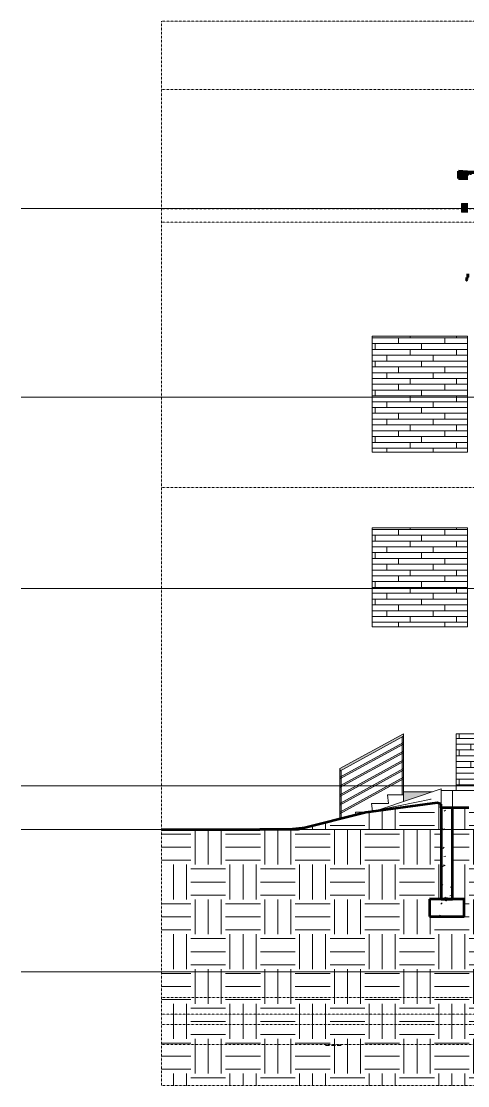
# Model space of a CAD drawing. Header units: inches. Extents: x 1814 to 6957, y -360 to 681.
# Drawn here: x 4578 to 4886, y -207 to 527 of the extents above; entities that cross this region are included whole.
import ezdxf

# ---------------------------------------------------------------- set-up
doc = ezdxf.new("R2010")
doc.units = ezdxf.units.IN
doc.header["$MEASUREMENT"] = 0
doc.linetypes.add('Aligning Line 1_8_', pattern=[0.25, 0.125, -0.125])
doc.linetypes.add('Grid Line 1_2_', pattern=[0.875, 0.5, -0.125, 0.125, -0.125])
for name, color, linetype, lineweight in [('0-7', 50, 'Continuous', 5), ('A-ANNO-SYMB', 150, 'Continuous', 9), ('A-FLOR', 192, 'Continuous', 13), ('A-FLOR-7', 192, 'Continuous', 5), ('A-FLOR-HRAL', 11, 'Continuous', 9), ('A-FLOR-LEVL-1', 51, 'Grid Line 1_2_', 9), ('A-GENM', 5, 'Continuous', 9), ('A-WALL', 113, 'Continuous', 13), ('A-WALL-6', 113, 'Continuous', 50), ('A-WALL-PATT-2', 251, 'Continuous', 9), ('A-WALL-PATT-5', 55, 'Continuous', 9), ('C-TOPO', 7, 'Continuous', 9), ('C-TOPO-1', 90, 'Continuous', 50), ('C-TOPO-2', 250, 'Continuous', 9), ('G-ANNO-SYMB', 111, 'Aligning Line 1_8_', 9), ('G-ANNO-SYMB-1', 191, 'Aligning Line 1_8_', 9), ('G-ANNO-SYMB-2', 147, 'Aligning Line 1_8_', 9), ('S-FNDN-2', 7, 'Continuous', 13), ('S-FNDN-4', 32, 'Continuous', 9), ('S-FNDN-5', 31, 'Continuous', 5), ('S-FNDN-6', 90, 'Continuous', 50), ('S-STRS', 31, 'Continuous', 9), ('S-STRS-1', 251, 'Continuous', 9)]:
    doc.layers.add(name, color=color, linetype=linetype, lineweight=lineweight)
doc.styles.add('Century Gothic', font='ufonts.com_century-gothic.ttf', dxfattribs={"height": 9})
pattern_1 = [(0, (-1688.897, 68.768), (24, 24), [24, -24]), (0, (-1688.897, 77.768), (24, 24), [24, -24]), (0, (-1688.897, 86.768), (24, 24), [24, -24]), (90, (-1685.897, 89.768), (-24, 24), [24, -24]), (90, (-1676.897, 89.768), (-24, 24), [24, -24]), (90, (-1667.897, 89.768), (-24, 24), [24, -24])]
pattern_2 = [(50, (-1688.897, 68.768), (27.5427, -2.40992), [2.88, -31.68]), (355, (-1688.897, 68.768), (-5.32784, 28.88427), [2.304, -25.344]), (100.451, (-1686.6, 68.567), (22.21532, 26.47393), [2.448, -26.924]), (46.184, (-1688.897, 76.448), (40.9819, -6.3564), [4.32, -47.52]), (96.636, (-1685.482, 75.918), (35.89075, 37.4062), [3.671, -40.386]), (351.184, (-1688.897, 76.45), (35.891, 37.4062), [3.456, -38.016]), (21, (-1685.057, 74.528), (22.92104, -15.46073), [2.88, -31.68]), (326, (-1685.057, 74.528), (9.34353, 27.84574), [2.304, -25.344]), (71.451, (-1683.147, 73.24), (32.26477, 12.38442), [2.448, -26.924]), (37.5, (-1688.897, 68.768), (0.466855, 12.782707), [1.267, -23.77, 1.267, -24.461, -25.44]), (37.5, (-1688.897, 68.768), (0.466855, 12.782707), [-50.765, 1.267, -24.173]), (7.5, (-1688.897, 68.768), (10.10159, 15.14509), [1.267, -13.402, 1.267, -23.194, -9.696]), (7.5, (-1688.897, 68.768), (10.10159, 15.14509), [-39.13, 1.267, -8.429]), (327.5, (-1697.46, 68.768), (20.49916, -0.86578), [1.267, -8.333, 1.267, -28.685, -39.744]), (327.5, (-1697.46, 68.768), (20.49916, -0.86578), [-39.552, 1.267, -38.477]), (317.5, (-1701.3, 68.768), (22.39478, 3.84429), [1.267, -11.213, 1.267, -18.624, -28.224]), (317.5, (-1701.3, 68.768), (22.39478, 3.84429), [-32.371, 1.267, -26.957])]
pattern_3 = [(0, (4880.201, 0.8), (0, 4), []), (90, (4880.201, 0.8), (-8, 8), [4, -28]), (90, (4896.201, 4.8), (-8, 8), [4, -28])]
pattern_4 = [(50, (7058.028, 68.768), (27.5427, -2.40992), [2.88, -31.68]), (355, (7058.028, 68.768), (-5.32784, 28.88427), [2.304, -25.344]), (100.451, (7060.324, 68.567), (22.21532, 26.47393), [2.448, -26.924]), (46.184, (7058.028, 76.448), (40.9819, -6.3564), [4.32, -47.52]), (96.636, (7061.443, 75.918), (35.89075, 37.4062), [3.671, -40.386]), (351.184, (7058.03, 76.45), (35.891, 37.4062), [3.456, -38.016]), (21, (7061.868, 74.528), (22.92104, -15.46073), [2.88, -31.68]), (326, (7061.868, 74.528), (9.34353, 27.84574), [2.304, -25.344]), (71.451, (7063.778, 73.24), (32.26477, 12.38442), [2.448, -26.924]), (37.5, (7058.028, 68.768), (0.466855, 12.782707), [1.267, -23.77, 1.267, -24.461, -25.44]), (37.5, (7058.028, 68.768), (0.466855, 12.782707), [-50.765, 1.267, -24.173]), (7.5, (7058.028, 68.768), (10.10159, 15.14509), [1.267, -13.402, 1.267, -23.194, -9.696]), (7.5, (7058.028, 68.768), (10.10159, 15.14509), [-39.13, 1.267, -8.429]), (327.5, (7049.465, 68.768), (20.49916, -0.86578), [1.267, -8.333, 1.267, -28.685, -39.744]), (327.5, (7049.465, 68.768), (20.49916, -0.86578), [-39.552, 1.267, -38.477]), (317.5, (7045.625, 68.768), (22.39478, 3.84429), [1.267, -11.213, 1.267, -18.624, -28.224]), (317.5, (7045.625, 68.768), (22.39478, 3.84429), [-32.371, 1.267, -26.957])]

# ---------------------------------------------------------------- blocks, each defined once
blk = doc.blocks.new('CTR - 2nd Phase_rvt-2-SECTION _ CENTER LOOKING EAST')
at = {"layer": 'A-FLOR-LEVL-1'}
for p, q in [((-4168.71, 398), (-1814.21, 398)), ((-4168.71, 268), (-1814.21, 268)), ((-4168.71, 136), (-1814.21, 136)), ((-4168.71, 0), (-1814.21, 0)), ((-4168.71, -30), (-1814.21, -30)), ((-4168.71, -128), (-1814.21, -128))]:
    blk.add_line(p, q, dxfattribs=at)
at = {"layer": 'G-ANNO-SYMB-1'}
for p, q in [((-1910.94, 526.95), (-4072.05, 526.95)), ((-1910.94, 388.59), (-4072.05, 388.59)), ((-1910.94, -164.42), (-4072.05, -164.42))]:
    blk.add_line(p, q, dxfattribs=at)
blk = doc.blocks.new('CTR  - Topography_rvt-2-SECTION _ CENTER LOOKING EAST')
at = {"layer": 'C-TOPO'}
h = blk.add_hatch(dxfattribs=at)
h.set_pattern_fill('FP_71', color=256, style=0, pattern_type=2)
h.set_pattern_definition(pattern_1)
h.paths.add_polyline_path([(-3983.38, -206.55), (-3879.22, -206.55), (-3879.22, -90), (-3887.22, -90), (-3887.22, -78), (-3879.22, -78), (-3879.22, -12.59), (-3882, -11.52), (-3931, -18.24), (-3977.79, -30), (-4004.23, -30), (-4004.23, -206.55), (-3988.24, -206.55)], flags=0)
h = blk.add_hatch(dxfattribs=at)
h.set_pattern_fill('FP_71', color=256, style=0, pattern_type=2)
h.set_pattern_definition(pattern_1)
h.paths.add_polyline_path([(-3879.22, -206.55), (-3831.22, -206.55), (-3831.22, -146), (-3837.32, -146), (-3837.32, -134), (-3831.32, -134), (-3831.32, -14.95), (-3871.22, -14.95), (-3871.22, -78), (-3863.22, -78), (-3863.22, -90), (-3879.22, -90), (-3879.22, -114.85)], flags=0)
h = blk.add_hatch(dxfattribs=at)
h.set_pattern_fill('FP_71', color=256, style=0, pattern_type=2)
h.set_pattern_definition(pattern_1)
h.paths.add_polyline_path([(-4064.23, -206.55), (-4064.23, -30), (-4072.05, -30), (-4072.05, -206.55), (-4071.74, -206.55)], flags=0)
h = blk.add_hatch(dxfattribs=at)
h.set_pattern_fill('FP_71', color=256, style=0, pattern_type=2)
h.set_pattern_definition(pattern_1)
h.paths.add_polyline_path([(-4056.83, -206.55), (-4004.23, -206.55), (-4004.23, -30), (-4064.23, -30), (-4064.23, -206.55)], flags=0)
at = {"layer": 'C-TOPO-1'}
for p, q in [((-3882, -11.52), (-3931, -18.24)), ((-3881.24, -11.81), (-3882, -11.52)), ((-3879.22, -12.59), (-3881.24, -11.81)), ((-3879.22, -14.95), (-3879.22, -12.59)), ((-3879.22, -14.95), (-3879.22, -12.59)), ((-3931, -18.24), (-3977.79, -30)), ((-3860.15, -14.95), (-3879.22, -14.95)), ((-4072.05, -30), (-4064.23, -30)), ((-4064.23, -30), (-4048.3, -30)), ((-4048.3, -30), (-4004.23, -30)), ((-3988.24, -30), (-4004.23, -30)), ((-3977.79, -30), (-3988.24, -30))]:
    blk.add_line(p, q, dxfattribs=at)
at = {"layer": 'C-TOPO-2'}
for p, q in [((-3879.22, -2), (-3921.52, -16.29)), ((-3879.22, -2), (-3879.22, -9.58)), ((-3879.22, -2), (-3879.22, -9.58)), ((-3879.22, -2), (-3879.22, -9.58)), ((-3879.22, -3.01), (-3831.22, -3.01)), ((-3879.22, -3.01), (-3870.14, -3.01)), ((-3870.14, -3.01), (-3879.22, -3.01)), ((-3870.14, -3.01), (-3831.22, -3.01)), ((-3831.22, -3.01), (-3870.14, -3.01)), ((-3885.92, -9), (-3931, -18.24)), ((-3882, -11.52), (-3931, -18.24)), ((-3885.92, -9), (-3886.42, -9.14)), ((-3881.24, -11.81), (-3882, -11.52)), ((-3879.22, -12.59), (-3881.24, -11.81)), ((-3879.22, -9.58), (-3879.22, -11.7)), ((-3879.22, -11.22), (-3879.22, -9.58)), ((-3879.22, -11.22), (-3879.22, -9.58)), ((-3879.22, -11.22), (-3879.22, -11.7)), ((-3879.22, -11.22), (-3879.22, -11.7)), ((-3879.22, -12.59), (-3879.22, -11.7)), ((-3879.22, -12.59), (-3879.22, -11.7)), ((-3879.22, -12.59), (-3879.22, -11.7)), ((-3879.22, -12.59), (-3879.22, -14.95)), ((-3879.22, -12.59), (-3879.22, -14.95)), ((-3931, -18.24), (-3977.79, -30)), ((-3860.15, -14.95), (-3879.22, -14.95)), ((-3990.28, -30), (-3968.5, -27.66)), ((-4064.23, -30), (-4072.05, -30)), ((-4048.3, -30), (-4064.23, -30)), ((-4048.3, -30), (-4004.23, -30)), ((-4004.23, -30), (-3996.35, -29.78)), ((-3988.24, -30), (-4004.23, -30)), ((-3996.44, -29.8), (-3996.35, -29.78)), ((-3994.29, -30), (-3996.35, -29.78)), ((-3994.29, -30), (-3996.35, -29.78)), ((-3977.79, -30), (-3988.24, -30)), ((-3977.53, -30), (-3977.79, -30))]:
    blk.add_line(p, q, dxfattribs=at)
blk = doc.blocks.new('CTR - 1st Phase - Common Walls_rvt-2-SECTION _ CENTER LOOKING EAST')
at = {"layer": 'A-WALL-PATT-5'}
h = blk.add_hatch(dxfattribs=at)
h.set_pattern_fill('FP_74', color=256, style=0, pattern_type=2)
h.set_pattern_definition(pattern_2)
h.paths.add_polyline_path([(-3879.22, -78), (-3871.22, -78), (-3871.22, -15.03), (-3879.22, -15.03), (-3879.22, -69)], flags=0)
at = {"layer": 'S-FNDN-4'}
h = blk.add_hatch(dxfattribs=at)
h.set_pattern_fill('FP_74', color=256, style=0, pattern_type=2)
h.set_pattern_definition(pattern_2)
h.paths.add_polyline_path([(-3887.22, -90), (-3863.22, -90), (-3863.22, -78), (-3887.22, -78)], flags=0)
at = {"layer": 'S-FNDN-5'}
blk.add_hatch(color=256, dxfattribs=at).paths.add_polyline_path([(-3871.22, -15.03), (-3871.22, -14.95), (-3879.22, -14.95), (-3879.22, -15.03)], flags=0)
at = {"layer": 'A-FLOR-LEVL-1'}
for p, q in [((-4168.71, 398), (-1814.21, 398)), ((-4168.71, 268), (-1814.21, 268)), ((-4168.71, 136), (-1814.21, 136)), ((-4168.71, 0), (-1814.21, 0)), ((-4168.71, -30), (-1814.21, -30)), ((-4168.71, -128), (-1814.21, -128))]:
    blk.add_line(p, q, dxfattribs=at)
at = {"layer": 'G-ANNO-SYMB-2'}
for p, q in [((-1910.94, 526.95), (-4072.05, 526.95)), ((-1910.94, 526.95), (-4072.05, 526.95)), ((-4071.96, 526.95), (-4071.96, -145.84)), ((-1910.96, 526.95), (-4071.96, 526.95)), ((-1910.94, 480), (-4072.05, 480)), ((-1910.94, 0), (-4072.05, 0)), ((-1910.96, -145.84), (-4071.96, -145.84)), ((-1910.94, -164.42), (-4072.05, -164.42))]:
    blk.add_line(p, q, dxfattribs=at)
at = {"layer": 'S-FNDN-2'}
for p, q in [((-3879.22, -3.01), (-3871.22, -3.01)), ((-3871.22, -3.01), (-3871.22, -15.03)), ((-3879.22, -11.7), (-3879.22, -9.58)), ((-3879.22, -15.03), (-3879.22, -14.95))]:
    blk.add_line(p, q, dxfattribs=at)
at = {"layer": 'S-FNDN-6'}
for p, q in [((-3871.22, -15.03), (-3879.22, -15.03)), ((-3879.22, -15.03), (-3879.22, -78)), ((-3871.22, -78), (-3871.22, -15.03)), ((-3863.22, -78), (-3887.22, -78)), ((-3887.22, -78), (-3887.22, -90)), ((-3879.22, -78), (-3871.22, -78)), ((-3863.22, -90), (-3863.22, -78)), ((-3887.22, -90), (-3863.22, -90))]:
    blk.add_line(p, q, dxfattribs=at)
blk = doc.blocks.new('CTR - 1st Phase -Stairs _ Elevators_rvt-2-SECTION _ CENTER LOOKING EAST')
at = {"layer": 'A-FLOR-LEVL-1'}
for p, q in [((-4168.71, 398), (-1814.21, 398)), ((-4168.71, 268), (-1814.21, 268)), ((-4168.71, 136), (-1814.21, 136)), ((-4168.71, 0), (-1814.21, 0)), ((-4168.71, -30), (-1814.21, -30)), ((-4168.71, -128), (-1814.21, -128))]:
    blk.add_line(p, q, dxfattribs=at)
at = {"layer": 'G-ANNO-SYMB-2'}
for p, q in [((-4071.96, 526.95), (-4071.96, -206.49)), ((-1910.96, 526.95), (-4071.96, 526.95)), ((-1910.96, -206.49), (-4071.96, -206.49))]:
    blk.add_line(p, q, dxfattribs=at)
blk = doc.blocks.new('Basic Wall _ EXT - FIBER CEMENT - SMALL - ___-2145929-SECTION _ CENTER LOOKING EAST')
at = {"layer": 'A-WALL'}
h = blk.add_hatch(color=256, dxfattribs=at)
h.paths.add_polyline_path([(-3481.12, 422.6), (-3408.92, 422.6), (-3393.56, 423.66), (-3499.32, 423.66), (-3499.32, 422.6), (-3485.34, 422.6)], flags=0)
h.paths.add_polyline_path([(-3679.5, 422.6), (-3615.53, 422.6), (-3616.64, 423.66), (-3867.21, 423.66), (-3851.69, 422.6), (-3683.72, 422.6)], flags=0)
h.paths.add_polyline_path([(-3612.28, 422.6), (-3595.32, 422.6), (-3595.32, 423.66), (-3613.39, 423.66), (-3612.55, 422.86)], flags=0)
for points in [[(-3860.72, 418.62), (-3860.72, 418.62), (-3860.73, 420.79), (-3861.25, 420.84), (-3860.84, 421.5), (-3860.78, 421.45), (-3860.73, 421.63), (-3860.81, 421.63), (-3860.78, 422.9), (-3860.63, 423.08), (-3860.51, 423.11), (-3861, 423.15), (-3867.21, 423.58), (-3867.21, 418.62), (-3860.73, 418.62)], [(-3860.73, 420.79), (-3860.73, 421.45), (-3860.78, 421.45), (-3861.19, 420.79), (-3860.73, 420.79)], [(-3860.78, 421.45), (-3860.73, 421.45), (-3860.76, 421.5)], [(-3860.29, 422.86), (-3860.45, 422.99), (-3860.65, 422.98), (-3860.71, 422.86), (-3860.39, 422.86)], [(-3859.53, 423.05), (-3860.44, 423.09), (-3860.39, 423.05)], [(-3851.92, 422.1), (-3851.71, 422.1), (-3851.71, 422.16), (-3853.48, 422.16), (-3853.48, 422.44), (-3851.79, 422.49), (-3851.92, 422.53), (-3859.53, 423.05), (-3860.35, 423.02), (-3859.29, 422.1), (-3852.33, 422.1)], [(-3852.33, 422.23), (-3851.93, 422.27), (-3851.99, 422.37), (-3853.4, 422.37), (-3853.4, 422.23), (-3852.47, 422.23)], [(-3851.84, 422.16), (-3851.71, 422.16), (-3851.71, 422.23), (-3852.33, 422.23), (-3852.33, 422.16), (-3851.92, 422.16)], [(-3851.75, 422.27), (-3851.71, 422.27), (-3851.75, 422.47), (-3851.92, 422.47), (-3851.84, 422.27)], [(-3851.62, 421.39), (-3851.63, 421.44), (-3851.71, 421.44), (-3851.74, 421.83), (-3851.77, 421.83), (-3851.74, 421.39), (-3851.62, 421.39)], [(-3851.74, 421.26), (-3851.59, 421.3), (-3851.63, 421.39), (-3851.77, 421.39), (-3851.76, 421.3)], [(-3851.42, 420.51), (-3851.3, 420.55), (-3851.3, 420.59), (-3851.44, 420.63), (-3851.45, 420.64), (-3851.74, 420.62), (-3851.47, 420.51)], [(-3851.35, 420.63), (-3851.25, 420.63), (-3851.65, 421.26), (-3851.71, 421.22), (-3851.42, 420.74)]]:
    blk.add_hatch(color=256, dxfattribs=at).paths.add_polyline_path(points, flags=0)
h = blk.add_hatch(color=256, dxfattribs=at)
h.paths.add_polyline_path([(-3860.73, 421.63), (-3860.72, 422), (-3859.34, 422.04), (-3860.29, 422.86), (-3860.73, 422.86), (-3860.73, 421.7)], flags=0)
h.paths.add_polyline_path([(-3859.23, 422), (-3859.13, 422.04), (-3859.22, 422.04)], flags=0)
h = blk.add_hatch(color=256, dxfattribs=at)
h.paths.add_polyline_path([(-3851.89, 422.04), (-3851.96, 422.07), (-3851.9, 422.04)], flags=0)
h.paths.add_polyline_path([(-3858.3, 422.04), (-3851.71, 422.08), (-3851.71, 422.1), (-3859.21, 422.06), (-3859.13, 422.04), (-3858.97, 422.04)], flags=0)
h = blk.add_hatch(color=256, dxfattribs=at)
h.paths.add_polyline_path([(-3851.71, 421.99), (-3851.71, 422.08), (-3851.89, 422.04), (-3851.77, 422)], flags=0)
h.paths.add_polyline_path([(-3851.77, 421.83), (-3851.71, 421.83), (-3851.74, 421.99), (-3851.84, 422), (-3851.78, 421.89)], flags=0)
h = blk.add_hatch(color=256, dxfattribs=at)
h.paths.add_polyline_path([(-3675.28, 422.35), (-3615.28, 422.36), (-3615.53, 422.6), (-3851.73, 422.56), (-3851.63, 422.41), (-3851.63, 422.35), (-3679.5, 422.35)], flags=0)
h.paths.add_polyline_path([(-3409.15, 422.35), (-3409.06, 422.53), (-3408.93, 422.6), (-3499.32, 422.56), (-3499.32, 422.35), (-3409.37, 422.35)], flags=0)
h.paths.add_polyline_path([(-3612.02, 422.35), (-3595.32, 422.36), (-3595.32, 422.6), (-3612.24, 422.56), (-3612.03, 422.36)], flags=0)
h = blk.add_hatch(color=256, dxfattribs=at)
h.paths.add_polyline_path([(-3409.15, 421.44), (-3409.15, 422.35), (-3499.32, 422.35), (-3499.32, 421.44), (-3409.37, 421.44)], flags=0)
h.paths.add_polyline_path([(-3851.63, 421.44), (-3614.32, 421.44), (-3615.27, 422.35), (-3851.63, 422.35), (-3851.63, 421.99)], flags=0)
h.paths.add_polyline_path([(-3595.32, 421.44), (-3595.32, 422.35), (-3612.02, 422.35), (-3611.07, 421.44), (-3599.31, 421.44)], flags=0)
h = blk.add_hatch(color=256, dxfattribs=at)
h.paths.add_polyline_path([(-3633.07, 421.3), (-3614.22, 421.35), (-3614.32, 421.44), (-3851.63, 421.44), (-3851.59, 421.3), (-3637.29, 421.3)], flags=0)
h.paths.add_polyline_path([(-3610.93, 421.3), (-3595.32, 421.35), (-3595.32, 421.44), (-3611.06, 421.43), (-3610.93, 421.3)], flags=0)
h.paths.add_polyline_path([(-3409.1, 421.3), (-3409.07, 421.44), (-3499.32, 421.43), (-3499.32, 421.3), (-3409.12, 421.3)], flags=0)
h = blk.add_hatch(color=256, dxfattribs=at)
h.paths.add_polyline_path([(-3751.26, 420.57), (-3613.41, 420.57), (-3614.18, 421.3), (-3851.56, 421.26), (-3851.11, 420.57), (-3755.48, 420.57)], flags=0)
h.paths.add_polyline_path([(-3409.66, 420.57), (-3409.19, 421.3), (-3499.32, 421.3), (-3499.32, 420.57), (-3413.59, 420.57)], flags=0)
h.paths.add_polyline_path([(-3595.32, 420.57), (-3595.32, 421.3), (-3610.93, 421.3), (-3610.23, 420.63), (-3610.23, 420.57), (-3599.31, 420.57)], flags=0)
h.paths.add_polyline_path([(-3409.12, 421.26), (-3409.12, 421.3), (-3409.12, 421.26)], flags=0)
h = blk.add_hatch(color=256, dxfattribs=at)
h.paths.add_polyline_path([(-3851.11, 420.45), (-3613.51, 420.45), (-3613.41, 420.57), (-3851.11, 420.57), (-3851.22, 420.45)], flags=0)
h.paths.add_polyline_path([(-3409.31, 420.45), (-3409.3, 420.49), (-3409.34, 420.45)], flags=0)
h.paths.add_polyline_path([(-3409.47, 420.45), (-3409.66, 420.57), (-3499.32, 420.57), (-3499.32, 420.45), (-3409.55, 420.45)], flags=0)
h.paths.add_polyline_path([(-3599.31, 420.45), (-3595.32, 420.45), (-3595.32, 420.57), (-3610.29, 420.57), (-3610.4, 420.45), (-3603.53, 420.45)], flags=0)
h = blk.add_hatch(color=256, dxfattribs=at)
h.paths.add_polyline_path([(-3409.35, 420.42), (-3409.37, 420.45), (-3409.35, 420.42)], flags=0)
h.paths.add_polyline_path([(-3409.35, 420.42), (-3409.55, 420.45), (-3409.37, 420.42)], flags=0)
h.paths.add_polyline_path([(-3595.32, 420.42), (-3595.32, 420.45), (-3599.31, 420.42)], flags=0)
for p, q in [((-3616.64, 423.66), (-3867.29, 423.66)), ((-3860.73, 420.79), (-3861.19, 420.79)), ((-3860.41, 423.11), (-3860.56, 423.11)), ((-3859.34, 422.04), (-3859.28, 422)), ((-3853.2, 422.04), (-3858.3, 422.04)), ((-3851.97, 422.37), (-3853.4, 422.37)), ((-3852.33, 422.23), (-3851.71, 422.23)), ((-3851.71, 422.16), (-3852.33, 422.16)), ((-3851.71, 422.08), (-3852.02, 422.08)), ((-3851.71, 422.24), (-3851.93, 422.24)), ((-3851.75, 422.47), (-3851.92, 422.47)), ((-3615.53, 422.6), (-3851.85, 422.6)), ((-3851.7, 422.27), (-3851.85, 422.27)), ((-3851.44, 420.64), (-3851.78, 420.64)), ((-3851.44, 420.42), (-3613.55, 420.42)), ((-3851.23, 420.59), (-3851.42, 420.59)), ((-3851.24, 420.63), (-3851.35, 420.63)), ((-3613.41, 420.57), (-3851.11, 420.57)), ((-3595.32, 423.66), (-3613.39, 423.66)), ((-3595.32, 422.6), (-3612.28, 422.6)), ((-3610.43, 420.42), (-3595.32, 420.42)), ((-3595.32, 420.57), (-3610.28, 420.57)), ((-3393.48, 423.66), (-3499.32, 423.66)), ((-3408.93, 422.6), (-3499.32, 422.6)), ((-3409.66, 420.57), (-3499.32, 420.57)), ((-3499.32, 420.42), (-3409.37, 420.42))]:
    blk.add_line(p, q, dxfattribs=at)
at = {"layer": 'A-WALL', "flags": 128}
for points in [[(-3860.81, 421.63), (-3860.81, 421.58), (-3860.82, 421.54), (-3860.84, 421.5)], [(-3860.39, 423.05), (-3860.45, 423.09), (-3860.51, 423.11), (-3860.57, 423.11), (-3860.63, 423.1), (-3860.69, 423.07), (-3860.74, 423.03), (-3860.77, 422.98), (-3860.8, 422.92), (-3860.81, 422.86)], [(-3860.78, 421.45), (-3860.75, 421.51), (-3860.73, 421.57), (-3860.73, 421.63)], [(-3859.13, 422.04), (-3859.18, 422.05), (-3859.24, 422.07), (-3859.29, 422.1)], [(-3851.77, 421.83), (-3851.78, 421.89), (-3851.81, 421.95), (-3851.85, 422.01), (-3851.9, 422.05), (-3851.96, 422.07), (-3852.02, 422.08)], [(-3851.63, 422.35), (-3851.63, 422.41), (-3851.66, 422.47), (-3851.69, 422.52), (-3851.73, 422.56), (-3851.79, 422.59), (-3851.85, 422.6)], [(-3851.85, 421.33), (-3851.83, 421.28), (-3851.8, 421.22)], [(-3851.74, 421.26), (-3851.76, 421.3), (-3851.77, 421.35), (-3851.77, 421.39)], [(-3851.71, 421.44), (-3851.7, 421.38), (-3851.68, 421.32), (-3851.65, 421.26)], [(-3851.59, 421.3), (-3851.61, 421.35), (-3851.62, 421.39), (-3851.63, 421.44)], [(-3851.55, 420.44), (-3851.49, 420.42), (-3851.44, 420.42)], [(-3851.39, 420.5), (-3851.43, 420.49), (-3851.44, 420.49)], [(-3851.42, 420.42), (-3851.36, 420.43), (-3851.3, 420.45)]]:
    blk.add_lwpolyline(points, dxfattribs=at)
blk = doc.blocks.new('Basic Wall _ EXT - FIBER CEMENT - LARGE - ___-2162461-SECTION _ CENTER LOOKING EAST')
at = {"layer": 'A-WALL'}
blk.add_hatch(color=256, dxfattribs=at).paths.add_polyline_path([(-3861.76, 348.66), (-3861.47, 349.06), (-3861.47, 350.44), (-3860.72, 350.5), (-3860.75, 350.53), (-3861.5, 350.43), (-3861.5, 349.02), (-3861.79, 348.68)], flags=0)
for p, q in [((-3861.77, 348.55), (-3861.75, 348.53)), ((-3861.77, 348.55), (-3861.75, 348.53)), ((-3861.73, 348.55), (-3861.75, 348.57)), ((-3861.73, 348.55), (-3861.75, 348.57))]:
    blk.add_line(p, q, dxfattribs=at)
for centre, radius, start, end in [((-3861.71, 348.62), 0.0937, 140, 230), ((-3861.71, 348.62), 0.0937, 140, 230), ((-3861.71, 348.62), 0.0625, 140, 230), ((-3861.71, 348.62), 0.0625, 140, 230), ((-3861.69, 348.6), 0.0938, 230, 320), ((-3861.69, 348.6), 0.0938, 230, 320), ((-3861.69, 348.6), 0.0625, 230, 320), ((-3861.69, 348.6), 0.0625, 230, 320)]:
    blk.add_arc(centre, radius, start, end, dxfattribs=at)
at = {"layer": 'A-WALL-6'}
for p, q in [((-3860.72, 353), (-3860.75, 353)), ((-3860.75, 353), (-3860.75, 350.53)), ((-3860.72, 350.5), (-3860.72, 353)), ((-3861.5, 349.02), (-3861.79, 348.68)), ((-3861.77, 348.55), (-3861.75, 348.53)), ((-3861.76, 348.66), (-3861.47, 349.01)), ((-3861.73, 348.55), (-3861.75, 348.57)), ((-3861.36, 348.9), (-3861.64, 348.56)), ((-3861.62, 348.54), (-3861.34, 348.88)), ((-3860.75, 350.53), (-3861.5, 350.46)), ((-3861.5, 350.46), (-3861.5, 349.02)), ((-3861.47, 350.44), (-3860.72, 350.5)), ((-3861.47, 349.01), (-3861.47, 350.44)), ((-3861.34, 348.88), (-3861.36, 348.9))]:
    blk.add_line(p, q, dxfattribs=at)
for centre, radius, start, end in [((-3861.71, 348.62), 0.0937, 140, 230), ((-3861.71, 348.62), 0.0625, 140, 230), ((-3861.69, 348.6), 0.0937, 230, 320), ((-3861.69, 348.6), 0.0625, 230, 320)]:
    blk.add_arc(centre, radius, start, end, dxfattribs=at)
blk = doc.blocks.new('Basic Wall _ EXT - FIBER CEMENT - SMALL - ___-2145935-SECTION _ CENTER LOOKING EAST')
at = {"layer": 'A-WALL'}
h = blk.add_hatch(color=256, dxfattribs=at)
h.paths.add_polyline_path([(-3860.73, 418.54), (-3860.73, 418.62), (-3867.21, 418.62), (-3867.21, 423.58), (-3851.79, 422.49), (-3851.75, 422.47), (-3851.71, 422.23), (-3851.71, 421.44), (-3851.63, 421.44), (-3851.67, 422.47), (-3851.75, 422.55), (-3851.85, 422.6), (-3867.29, 423.66), (-3867.29, 418.54), (-3860.77, 418.54)], flags=0)
h.paths.add_polyline_path([(-3851.42, 420.42), (-3851.19, 420.53), (-3851.13, 420.59), (-3851.62, 421.28), (-3851.65, 421.26), (-3851.23, 420.59), (-3851.42, 420.43)], flags=0)
h.paths.add_polyline_path([(-3851.42, 420.42), (-3851.59, 420.55), (-3851.78, 420.64), (-3851.78, 420.56), (-3851.43, 420.42)], flags=0)
h.paths.add_polyline_path([(-3851.42, 420.59), (-3851.36, 420.64), (-3851.77, 421.24), (-3851.78, 421.19), (-3851.42, 420.6)], flags=0)
h.paths.add_polyline_path([(-3861.19, 420.79), (-3860.78, 421.45), (-3860.84, 421.5), (-3861.25, 420.84)], flags=0)
h.paths.add_polyline_path([(-3851.85, 421.39), (-3851.77, 421.39), (-3851.81, 421.91), (-3851.9, 422.03), (-3852.02, 422.08), (-3853.2, 422.04), (-3853.2, 422), (-3851.85, 421.96), (-3851.85, 421.39)], flags=0)
h.paths.add_polyline_path([(-3860.73, 421.63), (-3860.73, 421.63), (-3860.7, 422.9), (-3860.61, 423.01), (-3860.39, 422.95), (-3859.32, 422.07), (-3859.29, 422.1), (-3860.45, 423.06), (-3860.68, 423.06), (-3860.81, 422.86), (-3860.78, 421.63), (-3860.75, 421.63)], flags=0)
h.paths.add_polyline_path([(-3859.23, 422), (-3859.24, 422.05), (-3859.28, 422.01), (-3859.24, 422)], flags=0)
h.paths.add_polyline_path([(-3853.48, 422.16), (-3852.33, 422.16), (-3852.33, 422.23), (-3853.4, 422.23), (-3853.4, 422.37), (-3851.97, 422.37), (-3851.92, 422.25), (-3851.85, 422.27), (-3851.92, 422.47), (-3853.48, 422.44), (-3853.48, 422.23)], flags=0)
for p, q in [((-3860.73, 421.63), (-3860.73, 422)), ((-3860.73, 418.54), (-3860.73, 418.62)), ((-3853.2, 422), (-3852.47, 422)), ((-3852.47, 422), (-3852.02, 422)), ((-3851.85, 421.83), (-3851.85, 421.39))]:
    blk.add_line(p, q, dxfattribs=at)
at = {"layer": 'A-WALL-6'}
for p, q in [((-3851.85, 422.6), (-3867.29, 423.66)), ((-3867.29, 423.66), (-3867.29, 418.54)), ((-3867.29, 418.54), (-3860.73, 418.54)), ((-3867.21, 418.62), (-3867.21, 423.58)), ((-3867.21, 423.58), (-3851.85, 422.52)), ((-3860.73, 418.62), (-3867.21, 418.62)), ((-3860.84, 421.5), (-3861.25, 420.84)), ((-3861.25, 420.84), (-3861.19, 420.79)), ((-3861.19, 420.79), (-3860.78, 421.45)), ((-3860.81, 422.86), (-3860.81, 421.63)), ((-3860.73, 422), (-3860.73, 422.86)), ((-3860.44, 422.99), (-3859.34, 422.04)), ((-3859.29, 422.1), (-3860.39, 423.05)), ((-3858.3, 422.04), (-3859.13, 422.04)), ((-3859.13, 421.96), (-3858.3, 421.96)), ((-3858.3, 421.96), (-3858.3, 422.04)), ((-3851.92, 422.47), (-3853.48, 422.44)), ((-3853.48, 422.44), (-3853.48, 422.16)), ((-3853.48, 422.16), (-3852.33, 422.16)), ((-3853.4, 422.37), (-3851.97, 422.39)), ((-3853.4, 422.23), (-3853.4, 422.37)), ((-3852.33, 422.23), (-3853.4, 422.23)), ((-3852.02, 422.08), (-3853.2, 422.08)), ((-3853.2, 422.08), (-3853.2, 422)), ((-3852.33, 422.16), (-3852.33, 422.23)), ((-3851.97, 422.39), (-3851.93, 422.24)), ((-3851.93, 422.24), (-3851.85, 422.27)), ((-3851.85, 422.27), (-3851.92, 422.47)), ((-3851.78, 420.64), (-3851.82, 420.57)), ((-3851.82, 420.57), (-3851.55, 420.44)), ((-3851.8, 421.22), (-3851.42, 420.59)), ((-3851.51, 420.51), (-3851.78, 420.64)), ((-3851.77, 421.39), (-3851.77, 421.83)), ((-3851.35, 420.63), (-3851.74, 421.26)), ((-3851.71, 422.35), (-3851.71, 421.44)), ((-3851.65, 421.26), (-3851.22, 420.6)), ((-3851.63, 421.44), (-3851.63, 422.35)), ((-3851.11, 420.57), (-3851.59, 421.3)), ((-3851.42, 420.59), (-3851.35, 420.63)), ((-3851.22, 420.6), (-3851.35, 420.52)), ((-3851.3, 420.45), (-3851.11, 420.57))]:
    blk.add_line(p, q, dxfattribs=at)
for centre, radius, start, end in [((-3861.06, 421.63), 0.25, 328.2381, 0), ((-3860.56, 422.86), 0.25, 49.27712, 180), ((-3861.06, 421.63), 0.329, 328.2381, 0), ((-3860.56, 422.86), 0.171, 49.27712, 180), ((-3859.13, 422.29), 0.329, 229.27712, 270), ((-3859.13, 422.29), 0.25, 229.27712, 270), ((-3852.02, 421.83), 0.25, 0, 90), ((-3852.02, 421.83), 0.171, 0, 90), ((-3851.88, 422.35), 0.25, 0, 83.07047), ((-3851.88, 422.35), 0.171, 0, 82.44565), ((-3851.52, 421.39), 0.329, 180, 211.4324), ((-3851.52, 421.39), 0.25, 180, 211.4324), ((-3851.38, 421.44), 0.329, 180, 212.82601), ((-3851.38, 421.44), 0.25, 180, 212.82601), ((-3851.44, 420.67), 0.25, 244.17451, 302.01054), ((-3851.44, 420.67), 0.171, 244.17451, 302.01054)]:
    blk.add_arc(centre, radius, start, end, dxfattribs=at)
blk = doc.blocks.new('Railing - 1_-1936091-SECTION _ CENTER LOOKING EAST')
at = {"layer": 'A-FLOR-HRAL'}
h = blk.add_hatch(color=256, dxfattribs=at)
h.paths.add_polyline_path([(-3905.87, -6), (-3905.62, -6), (-3905.62, 5.16), (-3905.7, 4.97), (-3905.96, 4.57), (-3906.12, 4.32), (-3906.11, -6), (-3906.06, -6)], flags=0)
h.paths.add_polyline_path([(-3905.62, 5.16), (-3905.62, 5.16), (-3905.62, 11.16), (-3905.72, 10.95), (-3905.96, 10.57), (-3906.12, 10.32), (-3906.08, 5.43), (-3906.04, 5.41), (-3905.87, 5.31), (-3905.86, 5.3), (-3905.68, 5.25)], flags=0)
h.paths.add_polyline_path([(-3905.62, 11.16), (-3905.62, 11.16), (-3905.62, 17.16), (-3905.75, 16.91), (-3905.96, 16.57), (-3906.12, 16.32), (-3906.08, 11.43), (-3905.67, 11.23)], flags=0)
h.paths.add_polyline_path([(-3905.62, 17.16), (-3905.62, 17.16), (-3905.62, 23.16), (-3905.78, 22.87), (-3905.97, 22.56), (-3906.11, 22.32), (-3906.08, 17.43), (-3905.7, 17.26)], flags=0)
h.paths.add_polyline_path([(-3905.62, 23.16), (-3905.62, 23.16), (-3905.62, 29.16), (-3905.7, 28.97), (-3905.87, 28.73), (-3906.11, 28.32), (-3906.07, 23.43), (-3905.87, 23.31), (-3905.84, 23.28), (-3905.7, 23.26)], flags=0)
h.paths.add_polyline_path([(-3905.62, 29.16), (-3905.62, 29.16), (-3905.62, 34.02), (-3906.11, 33.75), (-3906.1, 29.45), (-3905.86, 29.31), (-3905.82, 29.27), (-3905.7, 29.26)], flags=0)
h = blk.add_hatch(color=256, dxfattribs=at)
h.paths.add_polyline_path([(-3905.14, -6), (-3905.12, -6), (-3905.15, 4.86), (-3905.2, 4.91), (-3905.38, 5.01), (-3905.38, 5.02), (-3905.56, 5.07), (-3905.62, 5.16), (-3905.62, -6), (-3905.19, -6)], flags=0)
h.paths.add_polyline_path([(-3905.62, 5.16), (-3905.62, 5.16), (-3905.48, 5.43), (-3905.23, 5.83), (-3905.13, 6), (-3905.17, 10.89), (-3905.55, 11.05), (-3905.62, 11.16), (-3905.62, 5.28)], flags=0)
h.paths.add_polyline_path([(-3905.62, 11.16), (-3905.62, 11.16), (-3905.48, 11.43), (-3905.29, 11.75), (-3905.13, 12), (-3905.16, 16.88), (-3905.55, 17.05), (-3905.62, 17.16), (-3905.62, 11.23)], flags=0)
h.paths.add_polyline_path([(-3905.62, 17.16), (-3905.62, 17.16), (-3905.48, 17.43), (-3905.28, 17.75), (-3905.13, 18), (-3905.16, 22.88), (-3905.38, 23.01), (-3905.4, 23.03), (-3905.55, 23.05), (-3905.62, 23.16), (-3905.62, 17.28)], flags=0)
h.paths.add_polyline_path([(-3905.62, 23.16), (-3905.62, 23.16), (-3905.46, 23.44), (-3905.27, 23.76), (-3905.13, 24), (-3905.14, 28.87), (-3905.38, 29), (-3905.43, 29.04), (-3905.55, 29.05), (-3905.62, 29.16), (-3905.62, 23.31)], flags=0)
h.paths.add_polyline_path([(-3905.62, 29.16), (-3905.62, 29.16), (-3905.47, 29.43), (-3905.3, 29.72), (-3905.13, 30), (-3905.14, 34.28), (-3905.62, 34.02), (-3905.62, 29.28)], flags=0)
for p, q in [((-3906.12, 33.75), (-3906.12, -6)), ((-3905.12, -4), (-3905.12, 34.29))]:
    blk.add_line(p, q, dxfattribs=at)
at = {"layer": 'A-FLOR-HRAL', "flags": 128}
for points in [[(-3905.62, 34.02), (-3905.84, 33.9), (-3906.01, 33.81), (-3906.11, 33.75), (-3906.12, 33.75)], [(-3905.14, 34.28), (-3905.23, 34.23), (-3905.41, 34.14), (-3905.62, 34.02)]]:
    blk.add_lwpolyline(points, dxfattribs=at)
blk = doc.blocks.new('Railing - 1_-1935892-SECTION _ CENTER LOOKING EAST')
at = {"layer": 'A-FLOR-HRAL'}
h = blk.add_hatch(color=256, dxfattribs=at)
h.paths.add_polyline_path([(-3949.12, -22.79), (-3948.62, -22.67), (-3948.66, -18.39), (-3948.76, -18.57), (-3949.02, -18.97), (-3949.12, -19.14)], flags=0)
h.paths.add_polyline_path([(-3948.63, -18.3), (-3948.62, -18.3), (-3948.62, -12.3), (-3948.76, -12.57), (-3949.02, -12.97), (-3949.12, -13.14), (-3949.08, -18.02), (-3949.05, -18.05), (-3948.87, -18.15), (-3948.87, -18.15), (-3948.69, -18.19), (-3948.66, -18.25)], flags=0)
h.paths.add_polyline_path([(-3948.62, -12.3), (-3948.62, -6.3), (-3948.77, -6.57), (-3948.96, -6.89), (-3949.12, -7.14), (-3949.08, -12.03), (-3948.7, -12.19)], flags=0)
h.paths.add_polyline_path([(-3948.62, -6.3), (-3948.62, -0.3), (-3948.77, -0.57), (-3948.97, -0.89), (-3949.12, -1.14), (-3949.09, -6.02), (-3948.7, -6.19)], flags=0)
h.paths.add_polyline_path([(-3948.62, -0.3), (-3948.62, 5.7), (-3948.77, 5.43), (-3948.99, 5.08), (-3949.11, 4.86), (-3949.09, -0.01), (-3948.87, -0.14), (-3948.85, -0.17), (-3948.67, -0.23)], flags=0)
h.paths.add_polyline_path([(-3948.62, 5.7), (-3948.66, 10.54), (-3949.11, 10.29), (-3949.08, 5.98), (-3948.86, 5.86), (-3948.81, 5.82), (-3948.7, 5.81)], flags=0)
h = blk.add_hatch(color=256, dxfattribs=at)
h.paths.add_polyline_path([(-3948.62, -22.67), (-3948.12, -22.54), (-3948.16, -18.59), (-3948.2, -18.55), (-3948.38, -18.45), (-3948.38, -18.44), (-3948.55, -18.41), (-3948.62, -18.29), (-3948.55, -18.11), (-3948.29, -17.71), (-3948.13, -17.42), (-3948.17, -12.57), (-3948.2, -12.54), (-3948.38, -12.45), (-3948.38, -12.44), (-3948.55, -12.4), (-3948.62, -12.3), (-3948.62, -19.14)], flags=0)
h.paths.add_polyline_path([(-3948.62, -12.3), (-3948.55, -12.11), (-3948.28, -11.69), (-3948.13, -11.46), (-3948.17, -6.57), (-3948.55, -6.4), (-3948.62, -6.3), (-3948.62, -12.15)], flags=0)
h.paths.add_polyline_path([(-3948.62, -6.3), (-3948.51, -6.06), (-3948.28, -5.71), (-3948.13, -5.46), (-3948.17, -0.57), (-3948.38, -0.45), (-3948.41, -0.42), (-3948.55, -0.4), (-3948.62, -0.3), (-3948.62, -6.15)], flags=0)
h.paths.add_polyline_path([(-3948.62, -0.3), (-3948.47, -0.02), (-3948.28, 0.3), (-3948.13, 0.54), (-3948.18, 5.43), (-3948.38, 5.55), (-3948.44, 5.59), (-3948.55, 5.6), (-3948.62, 5.7), (-3948.62, -0.23)], flags=0)
h.paths.add_polyline_path([(-3948.62, 5.7), (-3948.55, 5.89), (-3948.37, 6.14), (-3948.13, 6.54), (-3948.14, 10.83), (-3948.62, 10.54), (-3948.62, 5.85)], flags=0)
for p, q in [((-3949.12, 10.29), (-3949.12, -22.79)), ((-3948.12, -22.54), (-3948.12, 10.84))]:
    blk.add_line(p, q, dxfattribs=at)
at = {"layer": 'A-FLOR-HRAL', "flags": 128}
for points in [[(-3948.62, 10.56), (-3948.84, 10.45), (-3949.01, 10.35), (-3949.11, 10.3), (-3949.12, 10.29)], [(-3948.14, 10.83), (-3948.23, 10.78), (-3948.41, 10.68), (-3948.62, 10.56)]]:
    blk.add_lwpolyline(points, dxfattribs=at)
blk = doc.blocks.new('Railing - Railing-1935819-SECTION _ CENTER LOOKING EAST')
at = {"layer": 'A-FLOR-HRAL'}
h = blk.add_hatch(color=256, dxfattribs=at)
h.paths.add_polyline_path([(-3948.62, 5.7), (-3905.12, 29.43), (-3905.14, 29.97), (-3905.62, 29.16), (-3905.7, 29.26), (-3905.87, 29.32), (-3906.14, 29.45), (-3948.14, 6.51), (-3948.55, 5.89)], flags=0)
h.paths.add_polyline_path([(-3949.12, 5.43), (-3948.62, 5.7), (-3948.7, 5.81), (-3948.87, 5.86), (-3949.12, 5.98), (-3949.12, 5.5)], flags=0)
h = blk.add_hatch(color=256, dxfattribs=at)
h.paths.add_polyline_path([(-3905.62, 29.16), (-3905.55, 29.05), (-3905.37, 29), (-3905.12, 28.88), (-3905.12, 29.43), (-3905.6, 29.17)], flags=0)
h.paths.add_polyline_path([(-3949.12, 4.86), (-3949.07, 4.94), (-3948.62, 5.7), (-3948.55, 5.6), (-3948.37, 5.54), (-3948.11, 5.41), (-3906.1, 28.35), (-3905.62, 29.16), (-3949.12, 5.43), (-3949.12, 4.87)], flags=0)
h = blk.add_hatch(color=256, dxfattribs=at)
h.paths.add_polyline_path([(-3948.62, -0.3), (-3905.12, 23.43), (-3905.15, 23.96), (-3905.62, 23.16), (-3905.7, 23.26), (-3905.87, 23.32), (-3906.14, 23.45), (-3948.15, 0.5), (-3948.6, -0.23)], flags=0)
h.paths.add_polyline_path([(-3949.12, -0.57), (-3948.62, -0.3), (-3948.7, -0.19), (-3948.87, -0.14), (-3949.12, -0.02), (-3949.12, -0.42)], flags=0)
h = blk.add_hatch(color=256, dxfattribs=at)
h.paths.add_polyline_path([(-3905.62, 23.16), (-3905.55, 23.05), (-3905.37, 23), (-3905.12, 22.88), (-3905.12, 23.43), (-3905.6, 23.17)], flags=0)
h.paths.add_polyline_path([(-3949.12, -1.14), (-3949.08, -1.06), (-3948.62, -0.3), (-3948.55, -0.4), (-3948.37, -0.45), (-3948.11, -0.59), (-3906.1, 22.36), (-3905.62, 23.16), (-3949.12, -0.57), (-3949.12, -1.13)], flags=0)
h = blk.add_hatch(color=256, dxfattribs=at)
h.paths.add_polyline_path([(-3948.62, -6.3), (-3905.12, 17.43), (-3905.16, 17.94), (-3905.62, 17.16), (-3905.75, 17.27), (-3905.87, 17.31), (-3906.13, 17.45), (-3948.16, -5.52), (-3948.55, -6.11)], flags=0)
h.paths.add_polyline_path([(-3949.12, -6.57), (-3948.62, -6.3), (-3948.74, -6.19), (-3948.87, -6.14), (-3949.12, -6.02), (-3949.12, -6.42)], flags=0)
h = blk.add_hatch(color=256, dxfattribs=at)
h.paths.add_polyline_path([(-3905.62, 17.16), (-3905.5, 17.05), (-3905.37, 17), (-3905.12, 16.88), (-3905.12, 17.43), (-3905.61, 17.17)], flags=0)
h.paths.add_polyline_path([(-3949.12, -7.14), (-3949.08, -7.07), (-3948.62, -6.3), (-3948.51, -6.41), (-3948.37, -6.45), (-3948.12, -6.59), (-3906.09, 16.37), (-3905.62, 17.16), (-3949.12, -6.57), (-3949.12, -7.13)], flags=0)
h = blk.add_hatch(color=256, dxfattribs=at)
h.paths.add_polyline_path([(-3948.62, -12.3), (-3905.12, 11.43), (-3905.17, 11.93), (-3905.67, 11.23), (-3905.72, 11.27), (-3905.94, 11.35), (-3906.1, 11.45), (-3906.17, 11.43), (-3948.15, -11.49), (-3948.32, -11.79), (-3948.55, -12.11)], flags=0)
h.paths.add_polyline_path([(-3949.12, -12.57), (-3948.62, -12.3), (-3948.7, -12.19), (-3948.92, -12.11), (-3949.1, -12), (-3949.12, -12.02), (-3949.12, -12.42)], flags=0)
h = blk.add_hatch(color=256, dxfattribs=at)
h.paths.add_polyline_path([(-3905.62, 11.16), (-3905.53, 11.05), (-3905.31, 10.97), (-3905.15, 10.87), (-3905.12, 10.88), (-3905.12, 11.43), (-3905.61, 11.17)], flags=0)
h.paths.add_polyline_path([(-3949.12, -13.14), (-3949.09, -13.1), (-3948.92, -12.8), (-3948.62, -12.3), (-3948.55, -12.4), (-3948.33, -12.48), (-3948.15, -12.59), (-3948.08, -12.57), (-3906.08, 10.39), (-3905.62, 11.16), (-3949.12, -12.57), (-3949.12, -13.14)], flags=0)
h = blk.add_hatch(color=256, dxfattribs=at)
h.paths.add_polyline_path([(-3949.12, -18.57), (-3948.63, -18.3), (-3948.69, -18.19), (-3948.9, -18.13), (-3949.06, -18.04), (-3949.12, -18.05), (-3949.12, -18.42)], flags=0)
h.paths.add_polyline_path([(-3948.62, -18.29), (-3905.12, 5.43), (-3905.15, 5.96), (-3905.33, 5.65), (-3905.62, 5.16), (-3905.7, 5.27), (-3905.91, 5.34), (-3906.09, 5.45), (-3906.17, 5.43), (-3948.16, -17.49), (-3948.35, -17.83), (-3948.6, -18.24)], flags=0)
h = blk.add_hatch(color=256, dxfattribs=at)
h.paths.add_polyline_path([(-3949.12, -19.14), (-3949.07, -19.06), (-3948.9, -18.76), (-3948.62, -18.3), (-3949.12, -18.57), (-3949.12, -19.14)], flags=0)
h.paths.add_polyline_path([(-3905.62, 5.16), (-3905.55, 5.05), (-3905.34, 4.98), (-3905.15, 4.86), (-3905.12, 4.88), (-3905.12, 5.43), (-3905.61, 5.16)], flags=0)
h.paths.add_polyline_path([(-3948.13, -18.59), (-3906.09, 4.35), (-3905.91, 4.67), (-3905.63, 5.15), (-3948.62, -18.3), (-3948.55, -18.41), (-3948.35, -18.46), (-3948.19, -18.56), (-3948.13, -18.59)], flags=0)
for p, q in [((-3905.12, 30), (-3949.12, 6)), ((-3949.12, 4.86), (-3905.12, 28.86)), ((-3905.12, 24), (-3949.12, 0)), ((-3949.12, -1.14), (-3905.12, 22.86)), ((-3905.12, 18), (-3949.12, -6)), ((-3949.12, -7.14), (-3905.12, 16.86)), ((-3905.12, 12), (-3949.12, -12)), ((-3949.12, -13.14), (-3905.12, 10.86)), ((-3905.12, 6), (-3949.12, -18)), ((-3949.12, -19.14), (-3905.12, 4.86))]:
    blk.add_line(p, q, dxfattribs=at)
at = {"layer": 'A-FLOR-HRAL', "flags": 128}
for points in [[(-3905.12, 30), (-3905.12, 29.98), (-3905.12, 29.92), (-3905.12, 29.83), (-3905.12, 29.72), (-3905.12, 29.58), (-3905.12, 29.43)], [(-3905.12, 29.43), (-3905.12, 29.28), (-3905.12, 29.15), (-3905.12, 29.03), (-3905.12, 28.94), (-3905.12, 28.88), (-3905.12, 28.86)], [(-3905.12, 24), (-3905.12, 23.98), (-3905.12, 23.92), (-3905.12, 23.83), (-3905.12, 23.72), (-3905.12, 23.58), (-3905.12, 23.43)], [(-3905.12, 23.43), (-3905.12, 23.28), (-3905.12, 23.15), (-3905.12, 23.03), (-3905.12, 22.94), (-3905.12, 22.88), (-3905.12, 22.86)], [(-3905.12, 18), (-3905.12, 17.98), (-3905.12, 17.92), (-3905.12, 17.83), (-3905.12, 17.72), (-3905.12, 17.58), (-3905.12, 17.43)], [(-3905.12, 17.43), (-3905.12, 17.28), (-3905.12, 17.15), (-3905.12, 17.03), (-3905.12, 16.94), (-3905.12, 16.88), (-3905.12, 16.86)], [(-3905.12, 12), (-3905.12, 11.98), (-3905.12, 11.92), (-3905.12, 11.83), (-3905.12, 11.72), (-3905.12, 11.58), (-3905.12, 11.43)], [(-3905.12, 11.43), (-3905.12, 11.28), (-3905.12, 11.15), (-3905.12, 11.03), (-3905.12, 10.94), (-3905.12, 10.88), (-3905.12, 10.86)], [(-3949.12, 5.43), (-3949.12, 5.58), (-3949.12, 5.72), (-3949.12, 5.83), (-3949.12, 5.92), (-3949.12, 5.98), (-3949.12, 6)], [(-3949.12, 4.86), (-3949.12, 4.88), (-3949.12, 4.94), (-3949.12, 5.03), (-3949.12, 5.15), (-3949.12, 5.28), (-3949.12, 5.43)], [(-3905.12, 6), (-3905.12, 5.98), (-3905.12, 5.92), (-3905.12, 5.83), (-3905.12, 5.72), (-3905.12, 5.58), (-3905.12, 5.43)], [(-3905.12, 5.43), (-3905.12, 5.28), (-3905.12, 5.15), (-3905.12, 5.03), (-3905.12, 4.94), (-3905.12, 4.88), (-3905.12, 4.86)], [(-3949.12, -0.57), (-3949.12, -0.42), (-3949.12, -0.28), (-3949.12, -0.17), (-3949.12, -0.08), (-3949.12, -0.02), (-3949.12, 0)], [(-3949.12, -1.14), (-3949.12, -1.12), (-3949.12, -1.06), (-3949.12, -0.97), (-3949.12, -0.85), (-3949.12, -0.72), (-3949.12, -0.57)], [(-3949.12, -6.57), (-3949.12, -6.42), (-3949.12, -6.28), (-3949.12, -6.17), (-3949.12, -6.08), (-3949.12, -6.02), (-3949.12, -6)], [(-3949.12, -7.14), (-3949.12, -7.12), (-3949.12, -7.06), (-3949.12, -6.97), (-3949.12, -6.85), (-3949.12, -6.72), (-3949.12, -6.57)], [(-3949.12, -12.57), (-3949.12, -12.42), (-3949.12, -12.28), (-3949.12, -12.17), (-3949.12, -12.08), (-3949.12, -12.02), (-3949.12, -12)], [(-3949.12, -13.14), (-3949.12, -13.12), (-3949.12, -13.06), (-3949.12, -12.97), (-3949.12, -12.85), (-3949.12, -12.72), (-3949.12, -12.57)], [(-3949.12, -18.57), (-3949.12, -18.42), (-3949.12, -18.28), (-3949.12, -18.17), (-3949.12, -18.08), (-3949.12, -18.02), (-3949.12, -18)], [(-3949.12, -19.14), (-3949.12, -19.12), (-3949.12, -19.06), (-3949.12, -18.97), (-3949.12, -18.85), (-3949.12, -18.72), (-3949.12, -18.57)]]:
    blk.add_lwpolyline(points, dxfattribs=at)
for name in ['Railing - 1_-1936091-SECTION _ CENTER LOOKING EAST', 'Railing - 1_-1935892-SECTION _ CENTER LOOKING EAST']:
    blk.add_blockref(name, (0, 0))
blk = doc.blocks.new('Top Rail Type - Top Rail_Internal_-1935829-SECTION _ CENTER LOOKING EAST')
at = {"layer": 'A-FLOR-HRAL'}
for points in [[(-3949.12, 11.15), (-3905.12, 35.15), (-3905.12, 36), (-3949.12, 11.97), (-3949.12, 11.23)], [(-3949.12, 10.29), (-3905.12, 34.32), (-3905.12, 35.15), (-3949.12, 11.15), (-3949.12, 10.3)]]:
    blk.add_hatch(color=256, dxfattribs=at).paths.add_polyline_path(points, flags=0)
for p, q in [((-3905.12, 36), (-3949.12, 12)), ((-3949.12, 10.29), (-3905.12, 34.29))]:
    blk.add_line(p, q, dxfattribs=at)
at = {"layer": 'A-FLOR-HRAL', "flags": 128}
for points in [[(-3905.12, 36), (-3905.12, 35.97), (-3905.12, 35.89), (-3905.12, 35.75), (-3905.12, 35.57), (-3905.12, 35.37), (-3905.12, 35.15)], [(-3905.12, 35.15), (-3905.12, 34.92), (-3905.12, 34.72), (-3905.12, 34.54), (-3905.12, 34.41), (-3905.12, 34.32), (-3905.12, 34.29)], [(-3949.12, 11.15), (-3949.12, 11.37), (-3949.12, 11.57), (-3949.12, 11.75), (-3949.12, 11.89), (-3949.12, 11.97), (-3949.12, 12)], [(-3949.12, 10.29), (-3949.12, 10.32), (-3949.12, 10.41), (-3949.12, 10.54), (-3949.12, 10.72), (-3949.12, 10.92), (-3949.12, 11.15)]]:
    blk.add_lwpolyline(points, dxfattribs=at)
blk = doc.blocks.new('Family1 - SCUPPER-2154893-SECTION _ CENTER LOOKING EAST')
at = {"layer": 'A-GENM'}
blk.add_hatch(color=256, dxfattribs=at).paths.add_polyline_path([(-3860.72, 395.5), (-3860.72, 401.5), (-3865.1, 401.5), (-3865.1, 395.5)], flags=0)
for p, q in [((-3865.1, 395.5), (-3865.1, 401.5)), ((-3860.72, 401.5), (-3865.1, 401.5)), ((-3865.1, 395.5), (-3860.72, 395.5))]:
    blk.add_line(p, q, dxfattribs=at)
blk = doc.blocks.new('Section - Callout Head-565430-SECTION _ CENTER LOOKING WEST')
at = {"layer": 'A-ANNO-SYMB', "insert": (4787.45, -173.2), "char_height": 9, "width": 15.453, "attachment_point": 1, "style": 'Century Gothic'}
blk.add_mtext('---', dxfattribs=at)

msp = doc.modelspace()

# ---------------------------------------------------------------- hatches: boundary and pattern name
at = {"layer": 'A-FLOR-7'}
msp.add_hatch(color=256, dxfattribs=at).paths.add_polyline_path([(4841.8, -10.75), (4861.78, -4), (4841.8, -4)], flags=0)
at = {"layer": 'A-WALL-PATT-2'}
h = msp.add_hatch(dxfattribs=at)
h.set_pattern_fill('FP_59', color=256, style=0, pattern_type=2)
h.set_pattern_definition([(0, (4822.326, 268.8), (0, 4), []), (90, (4822.326, 268.8), (-8, 8), [4, -28]), (90, (4838.326, 272.8), (-8, 8), [4, -28])])
h.paths.add_polyline_path([(4877.48, 230.12), (4886.01, 230.12), (4886.01, 310), (4820.2, 310), (4820.2, 230.12)], flags=0)
h = msp.add_hatch(dxfattribs=at)
h.set_pattern_fill('FP_60', color=256, style=0, pattern_type=2)
h.set_pattern_definition([(0, (4822.326, 136.8), (0, 4), []), (90, (4822.326, 136.8), (-8, 8), [4, -28]), (90, (4838.326, 140.8), (-8, 8), [4, -28])])
h.paths.add_polyline_path([(4877.48, 109.75), (4886.01, 109.75), (4886.01, 178), (4820.2, 178), (4820.2, 109.75)], flags=0)
h = msp.add_hatch(dxfattribs=at)
h.set_pattern_fill('FP_82', color=256, style=0, pattern_type=2)
h.set_pattern_definition(pattern_3)
h.paths.add_polyline_path([(4880.2, -3.01), (4882.33, -3.01), (4882.33, 36), (4878.08, 36), (4878.08, -3.01)], flags=0)
h = msp.add_hatch(dxfattribs=at)
h.set_pattern_fill('FP_82', color=256, style=0, pattern_type=2)
h.set_pattern_definition(pattern_3)
h.paths.add_polyline_path([(4886.77, -3.01), (4889.29, -3), (4894.31, 0), (4899.4, 0), (4899.4, 36), (4882.33, 36), (4882.33, -3.01)], flags=0)
at = {"layer": 'S-STRS-1'}
h = msp.add_hatch(dxfattribs=at)
h.set_pattern_fill('FP_74', color=256, style=0, pattern_type=2)
h.set_pattern_definition(pattern_4)
h.paths.add_polyline_path([(4831.55, -14.22), (4841.8, -10.75), (4841.8, -6), (4830.8, -6), (4831.55, -12), (4831.55, -12.59)], flags=0)
h = msp.add_hatch(dxfattribs=at)
h.set_pattern_fill('FP_74', color=256, style=0, pattern_type=2)
h.set_pattern_definition(pattern_4)
h.paths.add_polyline_path([(4820.46, -17.31), (4825.41, -16.29), (4831.55, -14.22), (4831.55, -12), (4819.8, -12), (4820.44, -17.1)], flags=0)

# ---------------------------------------------------------------- linework, layer by layer
at = {"layer": 'A-FLOR'}
for q in [(4841.8, -10.75), (4861.78, -4)]:
    msp.add_line((4841.8, -4), q, dxfattribs=at)
at = {"layer": 'A-FLOR-LEVL-1'}
for p, q in [((4578.96, 398), (6931.97, 398)), ((4578.96, 268), (6931.97, 268)), ((4578.96, 136), (6931.97, 136)), ((4578.96, 0), (6931.97, 0)), ((4578.96, -30), (6931.97, -30)), ((4578.96, -128), (6931.97, -128))]:
    msp.add_line(p, q, dxfattribs=at)
at = {"layer": 'A-WALL'}
for p, q in [((4886.01, 310), (4820.2, 310)), ((4820.2, 310), (4820.2, 230.12)), ((4886.01, 230.12), (4886.01, 310)), ((4820.2, 230.12), (4886.01, 230.12)), ((4886.01, 178), (4820.2, 178)), ((4820.2, 178), (4820.2, 109.75)), ((4886.01, 109.75), (4886.01, 178)), ((4820.2, 109.75), (4886.01, 109.75)), ((4878.08, -3.01), (4878.08, 36)), ((4913.29, 36), (4878.08, 36))]:
    msp.add_line(p, q, dxfattribs=at)
at = {"layer": 'G-ANNO-SYMB'}
for p, q in [((6835.98, 526.95), (4674.88, 526.95)), ((6835.98, 480), (4674.88, 480)), ((6835.98, 397.76), (4674.88, 397.76)), ((6835.98, 205.76), (4674.88, 205.76)), ((6835.98, 0), (4674.88, 0)), ((6835.98, -157.31), (4674.88, -157.31)), ((6835.98, -178.24), (4674.88, -178.24))]:
    msp.add_line(p, q, dxfattribs=at)
at = {"layer": 'S-STRS'}
for p, q in [((4830.8, -6), (4841.8, -6)), ((4830.8, -6), (4831.55, -12)), ((4819.8, -12), (4831.55, -12)), ((4819.8, -12), (4820.46, -17.31)), ((4808.8, -18), (4817.09, -18)), ((4808.8, -18), (4809.05, -19.97))]:
    msp.add_line(p, q, dxfattribs=at)

# ---------------------------------------------------------------- block references
at = {"layer": '0-7'}
for name in ['CTR - 2nd Phase_rvt-2-SECTION _ CENTER LOOKING EAST', 'CTR - 1st Phase - Common Walls_rvt-2-SECTION _ CENTER LOOKING EAST', 'CTR - 1st Phase -Stairs _ Elevators_rvt-2-SECTION _ CENTER LOOKING EAST', 'CTR  - Topography_rvt-2-SECTION _ CENTER LOOKING EAST']:
    msp.add_blockref(name, (8746.92, 0), dxfattribs=at)
at = {"layer": 'A-ANNO-SYMB'}
msp.add_blockref('Section - Callout Head-565430-SECTION _ CENTER LOOKING WEST', (0, 0), dxfattribs=at)
at = {"layer": 'A-FLOR-HRAL'}
for name in ['Top Rail Type - Top Rail_Internal_-1935829-SECTION _ CENTER LOOKING EAST', 'Railing - Railing-1935819-SECTION _ CENTER LOOKING EAST']:
    msp.add_blockref(name, (8746.92, 0), dxfattribs=at)
at = {"layer": 'A-GENM'}
msp.add_blockref('Family1 - SCUPPER-2154893-SECTION _ CENTER LOOKING EAST', (8746.92, 0), dxfattribs=at)
at = {"layer": 'A-WALL'}
for name in ['Basic Wall _ EXT - FIBER CEMENT - SMALL - ___-2145929-SECTION _ CENTER LOOKING EAST', 'Basic Wall _ EXT - FIBER CEMENT - SMALL - ___-2145935-SECTION _ CENTER LOOKING EAST', 'Basic Wall _ EXT - FIBER CEMENT - LARGE - ___-2162461-SECTION _ CENTER LOOKING EAST']:
    msp.add_blockref(name, (8746.92, 0), dxfattribs=at)

doc.saveas('drawing.dxf')
